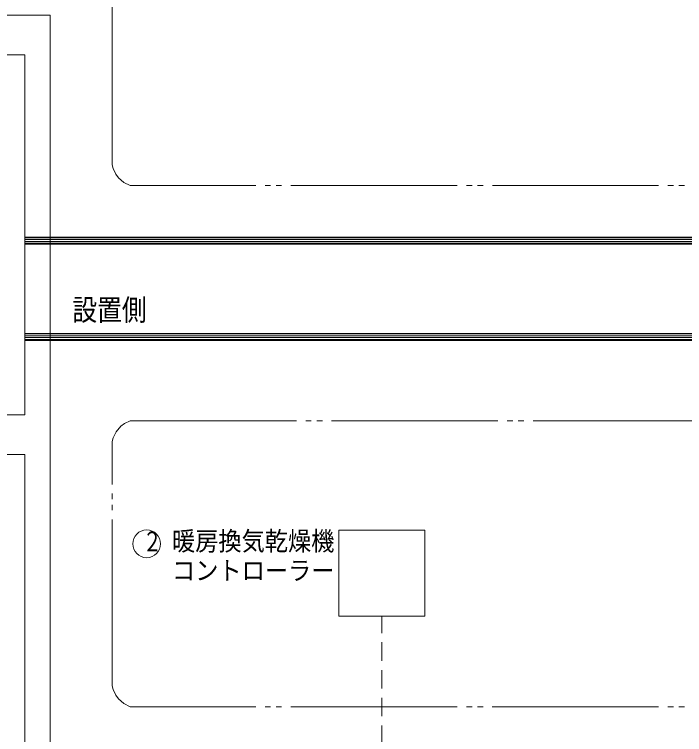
# Model space of a CAD drawing. Units: millimetres on the paper. Extents: x -305 to 305, y -152 to 152.
# Drawn here: x -223.9 to -151.4, y -36.1 to 41.8 of the extents above; entities that cross this region are included whole.
import ezdxf
from ezdxf.enums import TextEntityAlignment as Align

# ---------------------------------------------------------------- set-up
doc = ezdxf.new("R2010")
doc.units = ezdxf.units.MM
doc.linetypes.add('DASHED2', pattern=[3, 2, -1])
doc.linetypes.add('LONG_DOUBLE_CHAIN', pattern=[21.8, 18, -1, 0.6, -0.6, 0.6, -1])
doc.layers.add('0-1_0', color=7, linetype='Continuous', lineweight=9)
doc.styles.add('ＭＳ ゴシック', font='')
doc.styles.get('ＭＳ ゴシック').set_extended_font_data('MS Gothic')

msp = doc.modelspace()

# ---------------------------------------------------------------- linework, layer by layer
at = {"layer": '0-1_0', "linetype": 'LONG_DOUBLE_CHAIN'}
for p, q in [((-213.35, 25.554), (-213.35, 51.987)), ((63.796, 23.311), (-211.401, 23.311)), ((-211.401, -2.11), (63.795, -2.11)), ((-213.35, -30.793), (-213.35, -4.353)), ((63.795, -33.033), (-211.401, -33.033))]:
    msp.add_line(p, q, dxfattribs=at)
at = {"layer": '0-1_0'}
for p, q in [((-247.398, 41.742), (-220.051, 41.742)), ((-220.051, 41.742), (-220.051, -109.41)), ((53.383, 17.683), (-222.813, 17.683)), ((53.383, 17.483), (-222.813, 17.483)), ((53.383, 17.283), (-222.813, 17.283)), ((53.383, 17.083), (-222.813, 17.083)), ((59.687, 7.276), (-222.813, 7.276)), ((59.687, 7.076), (-222.813, 7.076)), ((59.687, 6.876), (-222.813, 6.876)), ((59.687, 6.676), (-222.813, 6.676)), ((-222.813, -1.487), (-236.625, -1.487)), ((-188.819, -23.245), (-188.819, -13.953))]:
    msp.add_line(p, q, dxfattribs=at)
at = {"layer": '0-1_0', "linetype": 'DASHED2'}
msp.add_line((-184.175, -52.071), (-184.175, -23.245), dxfattribs=at)
at = {"layer": '0-1_0'}
for points in [[(-236.625, -1.487), (-236.625, 37.461), (-222.813, 37.461), (-222.813, -1.487)], [(-236.625, -61.843), (-222.813, -61.843), (-222.813, -5.746), (-236.625, -5.746)], [(-188.819, -13.953), (-179.527, -13.953), (-179.527, -23.245), (-188.819, -23.245)]]:
    msp.add_lwpolyline(points, dxfattribs=at)
at = {"layer": '0-1_0', "linetype": 'LONG_DOUBLE_CHAIN'}
for points in [[(-211.401, 23.311), (-212.073, 23.647), (-212.655, 24.156), (-212.967, 24.565), (-213.255, 25.166), (-213.35, 25.554)], [(-213.35, -4.353), (-213.256, -3.966), (-212.921, -3.294), (-212.412, -2.712), (-212.003, -2.4), (-211.401, -2.11)], [(-211.401, -33.033), (-212.074, -32.697), (-212.656, -32.188), (-212.967, -31.779), (-213.256, -31.178), (-213.35, -30.793)]]:
    msp.add_lwpolyline(points, dxfattribs=at)
at = {"layer": '0-1_0'}
for points in [[(53.383, 17.733), (-222.813, 17.733), (-222.813, 16.983), (53.383, 16.983)], [(59.687, 7.326), (-222.813, 7.326), (-222.813, 6.576), (59.687, 6.576)]]:
    msp.add_lwpolyline(points, close=True, dxfattribs=at)
msp.add_circle((-209.609, -15.421), 1.5, dxfattribs=at)

# ---------------------------------------------------------------- texts
at = {"layer": '0-1_0', "style": 'ＭＳ ゴシック'}
for s, height, width, p in [('設置側', 2.309, 0.85, (-217.653, 8.033)), ('暖房換気乾燥機', 2.045, 0.9, (-206.87, -16.755)), ('２', 2.163, 0.7, (-210.032, -16.888)), ('コントローラー', 2.045, 0.9, (-206.87, -19.944))]:
    msp.add_text(s, height=height, dxfattribs=dict(at, width=width)).set_placement(p, align=Align.BOTTOM_LEFT)

doc.saveas('drawing.dxf')
